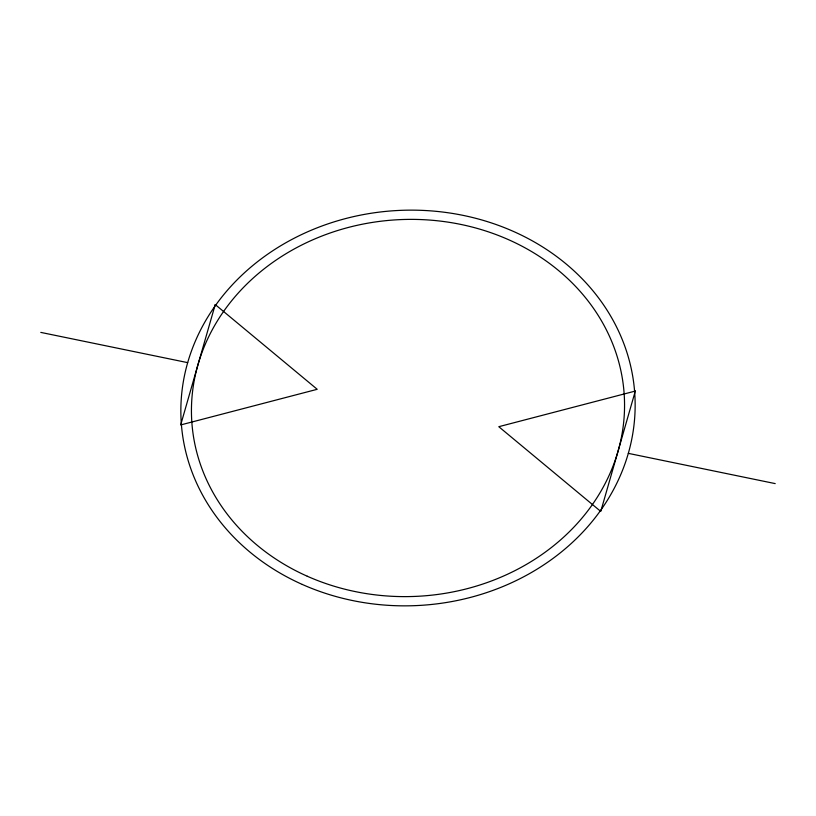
<?xml version="1.0" encoding="UTF-8"?>
<svg xmlns="http://www.w3.org/2000/svg" width="816" height="816" viewBox="0 0 816 816"><rect width="100%" height="100%" fill="white"/><g stroke="black" fill="none" stroke-linecap="round" stroke-linejoin="round"><path stroke-width="1.22" d="M40.8 332.398L187.68 362.641M628.32 453.359L775.2 483.602M215.24 304.572L180.683 424.942L317.21 389.303L215.24 304.572M635.317 391.058L600.76 511.428L498.79 426.697L635.317 391.058M302.328 584.46A227.225 197.768 -3 0 0 634.97 397.27A227.225 197.768 -3 0 0 286.702 242.27A227.225 197.768 -3 0 0 302.328 584.46M307.255 576.229A216.628 188.537 -3 0 0 624.383 397.769A216.628 188.537 -3 0 0 292.363 250.002A216.628 188.537 -3 0 0 307.255 576.229"/></g></svg>
